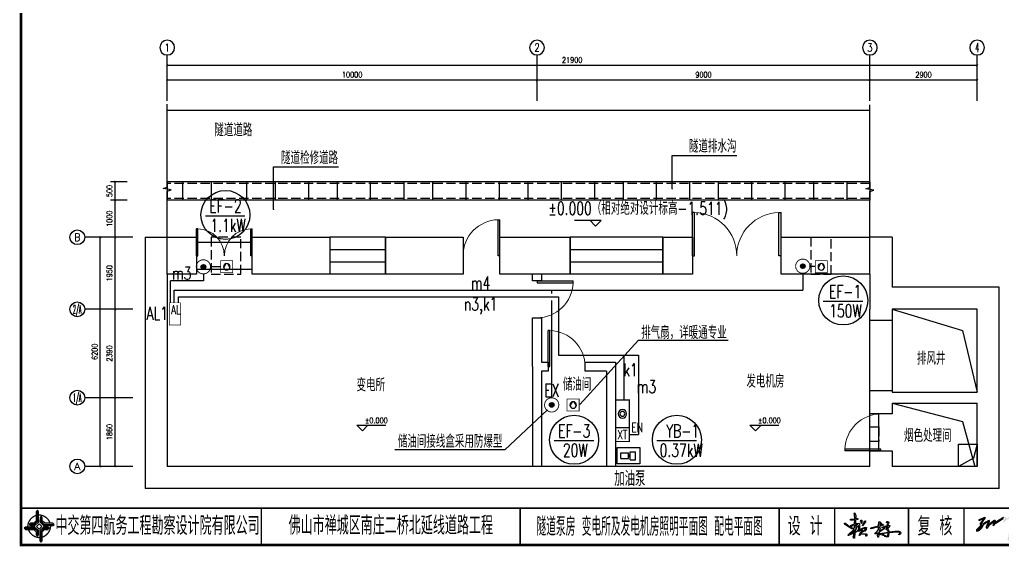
# Model space of a CAD drawing. Header units: millimetres. Extents: x 210068 to 672068, y -299976 to -107099.
# Drawn here: x 423033 to 449605, y -263527 to -249278 of the extents above; entities that cross this region are included whole.
import ezdxf
from ezdxf.enums import TextEntityAlignment as Align

# ---------------------------------------------------------------- set-up
doc = ezdxf.new("R2010")
doc.units = ezdxf.units.MM
doc.header["$LTSCALE"] = 1000
doc.header["$MEASUREMENT"] = 0
doc.linetypes.add('DASH', pattern=[0.35, 0.25, -0.1])
for name, color, linetype in [('1', 1, 'Continuous'), ('AXIS', 6, 'Continuous'), ('AXIS_TEXT', 7, 'Continuous'), ('DIM_ELEV', 3, 'Continuous'), ('DIM_LEAD', 3, 'Continuous'), ('E-BUSB', 150, 'Continuous'), ('E-CAPL-1', 7, 'Continuous'), ('E-SYST-DIM', 3, 'Continuous'), ('E-TEXT-PLAN', 7, 'Continuous'), ('E-TEXT-PLAN-DER', 7, 'Continuous'), ('electrical text', 3, 'Continuous'), ('PUB_TEXT', 7, 'Continuous'), ('QQ', 8, 'Continuous'), ('Table', 7, 'Continuous'), ('WALL', 9, 'Continuous'), ('图框', 7, 'Continuous')]:
    doc.layers.add(name, color=color, linetype=linetype)
doc.styles.add('_TCH_AXIS', font='COMPLEX', dxfattribs={"bigfont": 'GBCBIG'})
doc.styles.add('_TCH_DIM', font='SIMPLEX', dxfattribs={"width": 0.8, "height": 3.5, "bigfont": 'HZTXT'})
doc.styles.add('COMPLEX', font='COMPLEX')
doc.styles.add('DIM_FONT', font='SIMPLEX', dxfattribs={"width": 0.7, "bigfont": 'GBCBIG'})
doc.styles.add('IDQSTYLE', font='simplex1.shx', dxfattribs={"width": 0.7, "bigfont": 'hztxt.shx'})
doc.styles.get("Standard").update_dxf_attribs({"font": 'simplex1.shx', "width": 0.7, "bigfont": 'HZTXT.shx'})
doc.dimstyles.new('DIMN50', dxfattribs={"dimscale": 0.5, "dimtxt": 300, "dimasz": 100, "dimexe": 250, "dimexo": 300, "dimgap": 150, "dimtad": 1, "dimdec": 0, "dimzin": 0, "dimdsep": 46, "dimtxsty": 'DIM_FONT', "dimblk": 'ARCHTICK', "dimcen": 0.09, "dimclrt": 7, "dimazin": 2, "dimtfac": 1, "dimtdec": 0, "dimtix": 1, "dimtmove": 2, "dimatfit": 3, "dimldrblk": 'ARCHTICK', "dimfxl": 0, "dimtolj": 1, "dimtzin": 0, "dimarcsym": 0})

# ---------------------------------------------------------------- blocks, each defined once
blk = doc.blocks.new('tb')
at = {"lineweight": -3}
h = blk.add_hatch(color=256, dxfattribs=at)
h.paths.add_polyline_path([(-1.23, -0.13), (-3.78, -0.14), (-4.14, -0.41), (-1.4, -0.44), (-0.56, -1.24), (-0.54, -2.62), (-0.27, -2.2), (-0.26, -1.06)])
h.paths.add_polyline_path([(0.13, -1.08), (0.14, -3.86), (0.41, -4.26), (0.44, -1.24), (1.25, -0.43), (2.66, -0.43), (2.26, -0.16), (1.07, -0.15)])
h.paths.add_polyline_path([(1.08, 0.3), (3.62, 0.3), (4.02, 0.56), (1.25, 0.57), (0.43, 1.39), (0.43, 2.8), (0.16, 2.41), (0.15, 1.24)])
h.paths.add_polyline_path([(-0.28, 1.21), (-0.28, 3.99), (-0.56, 4.39), (-0.57, 1.41), (-1.38, 0.6), (-2.74, 0.56), (-2.33, 0.3), (-1.2, 0.29)])
for p, q in [((-0.56, 4.39), (-0.57, 1.41)), ((0.43, 2.8), (0.43, 1.39)), ((-1.38, 0.6), (-2.74, 0.56)), ((-0.57, 1.41), (-1.38, 0.6)), ((0.43, 1.39), (1.25, 0.57)), ((1.25, 0.57), (4.02, 0.56)), ((-4.14, -0.41), (-1.4, -0.44)), ((-1.4, -0.44), (-0.56, -1.24)), ((-0.56, -1.24), (-0.54, -2.62)), ((0.41, -4.26), (0.44, -1.24)), ((0.44, -1.24), (1.25, -0.43)), ((1.25, -0.43), (2.66, -0.43))]:
    blk.add_line(p, q, dxfattribs=at)
at = {"lineweight": -3, "const_width": 0.35, "flags": 128}
for points in [[(-0.9, 3.02, 0.324167), (-3.16, -0.14)], [(2.88, 0.92, 0.324403), (-0.24, 3.15)], [(0.75, -2.86, 0.325418), (3.02, 0.26)], [(-2.98, -0.76, 0.322976), (0.14, -2.98)]]:
    blk.add_lwpolyline(points, format="xyb", dxfattribs=at)
at = {"lineweight": -3, "flags": 128}
for points in [[(-0.9, 3.99), (-0.9, 1.58), (-1.53, 0.91), (-2.34, 0.91), (-2.74, 0.56), (-2.33, 0.3), (-1.2, 0.29), (-0.28, 1.21), (-0.28, 3.99), (-0.56, 4.39)], [(3.62, 0.92), (1.43, 0.92), (0.77, 1.54), (0.77, 2.38), (0.43, 2.8), (0.16, 2.41), (0.15, 1.24), (1.08, 0.3), (3.62, 0.3), (4.02, 0.56)], [(-0.04, 0.77), (0.68, 0.04), (-0.04, -0.69), (-0.77, 0.05)], [(-3.73, -0.76), (-1.54, -0.76), (-0.89, -1.39), (-0.89, -2.21), (-0.54, -2.62), (-0.27, -2.2), (-0.26, -1.06), (-1.23, -0.13), (-3.78, -0.14), (-4.14, -0.41)], [(0.75, -3.85), (0.75, -1.43), (1.4, -0.78), (2.26, -0.78), (2.66, -0.43), (2.26, -0.16), (1.07, -0.15), (0.13, -1.08), (0.14, -3.86), (0.41, -4.26)]]:
    blk.add_lwpolyline(points, close=True, dxfattribs=at)
blk = doc.blocks.new('series')
at = {"width": 0.75}
for tag, height, p in [('页码', 4, (-35, -19)), ('图名', 5, (-220, -282)), ('图号', 5, (-20, -282))]:
    blk.add_attdef(tag, text='', height=height, dxfattribs=at).set_placement(p, align=Align.MIDDLE_CENTER)
blk = doc.blocks.new('HC001529')
at = {"color": 0, "linetype": 'Continuous', "const_width": 0.3}
blk.add_lwpolyline([(5, 2.5), (-5, 2.5), (-5, -2.5), (5, -2.5)], close=True, dxfattribs=at)
at = {"color": 0, "style": 'IDQSTYLE', "width": 0.7}
blk.add_attdef('AL', (-1.46, -1.25), '', height=2.5, dxfattribs=at)
at = {"layer": 'E-TEXT-PLAN-DER', "color": 0, "style": 'IDQSTYLE', "width": 0.7}
blk.add_attdef('PSFHATT', (7, -2.5), '', height=2.5, dxfattribs=at)
blk = doc.blocks.new('N001')
at = {"layer": 'E-TEXT-PLAN', "color": 4}
for p, q in [((-0.29, 1.22), (-1.2, -0.36)), ((0.29, 1.22), (1.2, -0.36))]:
    blk.add_line(p, q, dxfattribs=at)
at = {"layer": 'E-TEXT-PLAN', "color": 4, "const_width": 0.3}
blk.add_lwpolyline([(-2.34, 2.34), (2.34, 2.34), (2.34, -2.34), (-2.34, -2.34)], close=True, dxfattribs=at)
at = {"layer": 'E-TEXT-PLAN', "color": 4}
blk.add_circle((0, 0), 1.26, dxfattribs=at)
blk = doc.blocks.new('*X47')
at = {"color": 0, "linetype": 'Continuous'}
for p, q in [((345.94, 231.39), (346.86, 232.3)), ((346, 231.87), (346.37, 232.24)), ((346.07, 231.09), (347.15, 232.18)), ((346.28, 230.88), (347.36, 231.96)), ((346.59, 230.77), (347.48, 231.65)), ((347.14, 230.89), (347.35, 231.11))]:
    blk.add_line(p, q, dxfattribs=at)
blk = doc.blocks.new('_ArchTick')
at = {"color": 0, "linetype": 'ByBlock', "const_width": 0.4}
blk.add_lwpolyline([(-0.5, -0.5), (0.5, 0.5)], dxfattribs=at)
blk = doc.blocks.new('*D79')
at = {"layer": 'AXIS', "color": 0, "lineweight": -2}
for p, q in [((425943, -259505), (425487, -259505)), ((425612, -261365), (425612, -259505)), ((425943, -261365), (425487, -261365))]:
    blk.add_line(p, q, dxfattribs=at)
at = {"layer": 'Defpoints', "color": 0}
for p in [(425612, -259505), (426093, -259505), (426093, -261365)]:
    blk.add_point(p, dxfattribs=at)
at = {"layer": 'AXIS', "color": 0, "lineweight": -2, "xscale": 50, "yscale": 50, "zscale": 50}
for p, rotation in [((425612, -259505), 90), ((425612, -261365), 270)]:
    blk.add_blockref('_ArchTick', p, dxfattribs=dict(at, rotation=rotation))
at = {"layer": 'AXIS', "color": 7, "insert": (425462, -260435), "char_height": 150, "attachment_point": 5, "rotation": 90, "style": 'DIM_FONT'}
blk.add_mtext('\\A1;1860', dxfattribs=at)
blk = doc.blocks.new('*D80')
at = {"layer": 'AXIS', "color": 0, "lineweight": -2}
for p, q in [((425943, -257115), (425487, -257115)), ((425612, -259505), (425612, -257115)), ((425943, -259505), (425487, -259505))]:
    blk.add_line(p, q, dxfattribs=at)
at = {"layer": 'Defpoints', "color": 0}
for p in [(425612, -257115), (426093, -257115), (426093, -259505)]:
    blk.add_point(p, dxfattribs=at)
at = {"layer": 'AXIS', "color": 0, "lineweight": -2, "xscale": 50, "yscale": 50, "zscale": 50}
for p, rotation in [((425612, -257115), 90), ((425612, -259505), 270)]:
    blk.add_blockref('_ArchTick', p, dxfattribs=dict(at, rotation=rotation))
at = {"layer": 'AXIS', "color": 7, "insert": (425462, -258310), "char_height": 150, "attachment_point": 5, "rotation": 90, "style": 'DIM_FONT'}
blk.add_mtext('\\A1;2390', dxfattribs=at)
blk = doc.blocks.new('*D81')
at = {"layer": 'AXIS', "color": 0, "lineweight": -2}
for p, q in [((425943, -255165), (425487, -255165)), ((425612, -257115), (425612, -255165)), ((425943, -257115), (425487, -257115))]:
    blk.add_line(p, q, dxfattribs=at)
at = {"layer": 'Defpoints', "color": 0}
for p in [(425612, -255165), (426093, -255165), (426093, -257115)]:
    blk.add_point(p, dxfattribs=at)
at = {"layer": 'AXIS', "color": 0, "lineweight": -2, "xscale": 50, "yscale": 50, "zscale": 50}
for p, rotation in [((425612, -255165), 90), ((425612, -257115), 270)]:
    blk.add_blockref('_ArchTick', p, dxfattribs=dict(at, rotation=rotation))
at = {"layer": 'AXIS', "color": 7, "insert": (425462, -256140), "char_height": 150, "attachment_point": 5, "rotation": 90, "style": 'DIM_FONT'}
blk.add_mtext('\\A1;1950', dxfattribs=at)
blk = doc.blocks.new('*D82')
at = {"layer": 'AXIS', "color": 0, "lineweight": -2}
for p, q in [((425943, -254165), (425487, -254165)), ((425612, -255165), (425612, -254165)), ((425943, -255165), (425487, -255165))]:
    blk.add_line(p, q, dxfattribs=at)
at = {"layer": 'Defpoints', "color": 0}
for p in [(425612, -254165), (426093, -254165), (426093, -255165)]:
    blk.add_point(p, dxfattribs=at)
at = {"layer": 'AXIS', "color": 0, "lineweight": -2, "xscale": 50, "yscale": 50, "zscale": 50}
for p, rotation in [((425612, -254165), 90), ((425612, -255165), 270)]:
    blk.add_blockref('_ArchTick', p, dxfattribs=dict(at, rotation=rotation))
at = {"layer": 'AXIS', "color": 7, "insert": (425462, -254665), "char_height": 150, "attachment_point": 5, "rotation": 90, "style": 'DIM_FONT'}
blk.add_mtext('\\A1;1000', dxfattribs=at)
blk = doc.blocks.new('*D83')
at = {"layer": 'AXIS', "color": 0, "lineweight": -2}
for p, q in [((425943, -253665), (425487, -253665)), ((425612, -254165), (425612, -253665)), ((425943, -254165), (425487, -254165))]:
    blk.add_line(p, q, dxfattribs=at)
at = {"layer": 'Defpoints', "color": 0}
for p in [(425612, -253665), (426093, -253665), (426093, -254165)]:
    blk.add_point(p, dxfattribs=at)
at = {"layer": 'AXIS', "color": 0, "lineweight": -2, "xscale": 50, "yscale": 50, "zscale": 50}
for p, rotation in [((425612, -253665), 90), ((425612, -254165), 270)]:
    blk.add_blockref('_ArchTick', p, dxfattribs=dict(at, rotation=rotation))
at = {"layer": 'AXIS', "color": 7, "insert": (425462, -253915), "char_height": 150, "attachment_point": 5, "rotation": 90, "style": 'DIM_FONT'}
blk.add_mtext('\\A1;500', dxfattribs=at)
blk = doc.blocks.new('*D84')
at = {"layer": 'AXIS', "color": 0, "lineweight": -2}
for p, q in [((425943, -255165), (425087, -255165)), ((425212, -261365), (425212, -255165)), ((425943, -261365), (425087, -261365))]:
    blk.add_line(p, q, dxfattribs=at)
at = {"layer": 'Defpoints', "color": 0}
for p in [(425212, -255165), (426093, -255165), (426093, -261365)]:
    blk.add_point(p, dxfattribs=at)
at = {"layer": 'AXIS', "color": 0, "lineweight": -2, "xscale": 50, "yscale": 50, "zscale": 50}
for p, rotation in [((425212, -255165), 90), ((425212, -261365), 270)]:
    blk.add_blockref('_ArchTick', p, dxfattribs=dict(at, rotation=rotation))
at = {"layer": 'AXIS', "color": 7, "insert": (425062, -258265), "char_height": 150, "attachment_point": 5, "rotation": 90, "style": 'DIM_FONT'}
blk.add_mtext('\\A1;6200', dxfattribs=at)
blk = doc.blocks.new('_AXISO')
blk.add_circle((0, 0), 0.5)
at = {"layer": 'AXIS_TEXT', "style": 'COMPLEX', "width": 1.041667}
blk.add_attdef('A', text='', height=0.56, dxfattribs=at).set_placement((-0.25, -0.28), (0.25, -0.28), align=Align.FIT)
blk = doc.blocks.new('P021')
at = {"layer": 'E-TEXT-PLAN', "color": 4, "const_width": 0.3}
blk.add_lwpolyline([(3.75, 1.875), (-3.75, 1.875), (-3.75, -1.875), (3.75, -1.875)], close=True, dxfattribs=at)
at = {"layer": 'E-TEXT-PLAN', "color": 4}
for radius in [1.148, 0.648]:
    blk.add_circle((0, 0), radius, dxfattribs=at)
blk = doc.blocks.new('P030')
at = {"layer": 'E-TEXT-PLAN', "color": 4, "const_width": 0.3}
blk.add_lwpolyline([(-1.87, 1.87), (1.87, 1.87), (1.87, -1.87), (-1.87, -1.87)], close=True, dxfattribs=at)
at = {"layer": 'E-TEXT-PLAN', "color": 4, "style": 'IDQSTYLE', "width": 0.7}
blk.add_text('EN', height=2.5, dxfattribs=at).set_placement((4.01, 1.92), align=Align.MIDDLE)
blk.add_attdef('XT', text='', height=2.5, dxfattribs=at).set_placement((0, 0), align=Align.MIDDLE)
blk = doc.blocks.new('*D279')
at = {"layer": 'AXIS', "color": 0, "lineweight": -2}
for p, q in [((427023, -251324), (427023, -250793)), ((437023, -251324), (437023, -250793)), ((437023, -250918), (427023, -250918))]:
    blk.add_line(p, q, dxfattribs=at)
at = {"layer": 'Defpoints', "color": 0}
for p in [(427023, -250918), (427023, -251474), (437023, -251474)]:
    blk.add_point(p, dxfattribs=at)
at = {"layer": 'AXIS', "color": 0, "lineweight": -2, "xscale": 50, "yscale": 50, "zscale": 50, "rotation": 180}
blk.add_blockref('_ArchTick', (427023, -250918), dxfattribs=at)
at = {"layer": 'AXIS', "color": 0, "lineweight": -2, "xscale": 50, "yscale": 50, "zscale": 50}
blk.add_blockref('_ArchTick', (437023, -250918), dxfattribs=at)
at = {"layer": 'AXIS', "color": 7, "insert": (432023, -250768), "char_height": 150, "attachment_point": 5, "style": 'DIM_FONT'}
blk.add_mtext('\\A1;10000', dxfattribs=at)
blk = doc.blocks.new('*D280')
at = {"layer": 'AXIS', "color": 0, "lineweight": -2}
for p, q in [((437023, -251324), (437023, -250793)), ((446023, -251324), (446023, -250793)), ((446023, -250918), (437023, -250918))]:
    blk.add_line(p, q, dxfattribs=at)
at = {"layer": 'Defpoints', "color": 0}
for p in [(437023, -250918), (437023, -251474), (446023, -251474)]:
    blk.add_point(p, dxfattribs=at)
at = {"layer": 'AXIS', "color": 0, "lineweight": -2, "xscale": 50, "yscale": 50, "zscale": 50, "rotation": 180}
blk.add_blockref('_ArchTick', (437023, -250918), dxfattribs=at)
at = {"layer": 'AXIS', "color": 0, "lineweight": -2, "xscale": 50, "yscale": 50, "zscale": 50}
blk.add_blockref('_ArchTick', (446023, -250918), dxfattribs=at)
at = {"layer": 'AXIS', "color": 7, "insert": (441523, -250768), "char_height": 150, "attachment_point": 5, "style": 'DIM_FONT'}
blk.add_mtext('\\A1;9000', dxfattribs=at)
blk = doc.blocks.new('*D281')
at = {"layer": 'AXIS', "color": 0, "lineweight": -2}
for p, q in [((446023, -251324), (446023, -250793)), ((448923, -251324), (448923, -250793)), ((448923, -250918), (446023, -250918))]:
    blk.add_line(p, q, dxfattribs=at)
at = {"layer": 'Defpoints', "color": 0}
for p in [(446023, -250918), (446023, -251474), (448923, -251474)]:
    blk.add_point(p, dxfattribs=at)
at = {"layer": 'AXIS', "color": 0, "lineweight": -2, "xscale": 50, "yscale": 50, "zscale": 50, "rotation": 180}
blk.add_blockref('_ArchTick', (446023, -250918), dxfattribs=at)
at = {"layer": 'AXIS', "color": 0, "lineweight": -2, "xscale": 50, "yscale": 50, "zscale": 50}
blk.add_blockref('_ArchTick', (448923, -250918), dxfattribs=at)
at = {"layer": 'AXIS', "color": 7, "insert": (447473, -250768), "char_height": 150, "attachment_point": 5, "style": 'DIM_FONT'}
blk.add_mtext('\\A1;2900', dxfattribs=at)
blk = doc.blocks.new('*D282')
at = {"layer": 'AXIS', "color": 0, "lineweight": -2}
for p, q in [((427023, -251174), (427023, -250393)), ((448923, -250518), (427023, -250518)), ((448923, -251174), (448923, -250393))]:
    blk.add_line(p, q, dxfattribs=at)
at = {"layer": 'Defpoints', "color": 0}
for p in [(427023, -250518), (427023, -251324), (448923, -251324)]:
    blk.add_point(p, dxfattribs=at)
at = {"layer": 'AXIS', "color": 0, "lineweight": -2, "xscale": 50, "yscale": 50, "zscale": 50, "rotation": 180}
blk.add_blockref('_ArchTick', (427023, -250518), dxfattribs=at)
at = {"layer": 'AXIS', "color": 0, "lineweight": -2, "xscale": 50, "yscale": 50, "zscale": 50}
blk.add_blockref('_ArchTick', (448923, -250518), dxfattribs=at)
at = {"layer": 'AXIS', "color": 7, "insert": (437973, -250368), "char_height": 150, "attachment_point": 5, "style": 'DIM_FONT'}
blk.add_mtext('\\A1;21900', dxfattribs=at)

msp = doc.modelspace()

# ---------------------------------------------------------------- hatches: boundary and pattern name
at = {"linetype": 'Continuous'}
h = msp.add_hatch(color=256, dxfattribs=at)
h.paths.add_polyline_path([(445605.3, -263016.1), (445584.3, -263040.1), (445584.3, -263052.1), (445599.3, -263058.1), (445437.3, -263211.1), (445434.3, -263229.1), (445443.3, -263235.1), (445593.3, -263169.1), (445593.3, -263226.1), (445575.3, -263265.1), (445584.3, -263274.1), (445584.3, -263304.1), (445608.3, -263307.1), (445617.3, -263160.1), (445713.3, -263097.1), (445713.3, -263118.1), (445728.3, -263124.1, -0.219057), (445908.3, -263037.1), (445878.3, -263091.1), (445827.3, -263133.1), (445884.3, -263112.1), (445920.3, -263070.1), (445929.3, -263019.1, 0.293496), (445734.3, -263100.1), (445740.3, -263001.1), (445749.3, -262986.1), (445746.3, -262968.1), (445722.3, -262989.1, -0.49928), (445620.3, -263127.1), (445632.3, -263073.1), (445653.3, -263064.1), (445650.3, -263031.1), (445638.3, -263034.1), (445707.3, -262986.1), (445740.3, -262944.1), (445743.3, -262917.1), (445722.3, -262902.1), (445638.3, -262908.1), (445638.3, -262833.1), (445647.3, -262797.1), (445686.3, -262788.1), (445686.3, -262800.1), (445701.3, -262797.1), (445701.3, -262773.1), (445647.3, -262776.1), (445641.3, -262689.1), (445620.3, -262620.1), (445605.3, -262620.1), (445602.3, -262650.1), (445611.3, -262662.1), (445617.3, -262782.1), (445584.3, -262794.1), (445500.3, -262794.1), (445500.3, -262818.1), (445575.3, -262815.1), (445617.3, -262803.1), (445611.3, -262920.1), (445500.3, -262965.1), (445509.3, -262998.1), (445524.3, -262998.1), (445524.3, -262980.1), (445545.3, -262980.1), (445557.3, -262962.1), (445611.3, -262944.1)])
h.paths.add_polyline_path([(445632.3, -262977.1), (445638.3, -262935.1), (445692.3, -262926.1), (445692.3, -262938.1), (445641.3, -262983.1)], flags=16)
h.paths.add_polyline_path([(445596.3, -263088.1), (445596.3, -263142.1), (445500.3, -263190.1)], flags=16)
h = msp.add_hatch(color=256, dxfattribs=at)
h.paths.add_polyline_path([(449055, -262958.5), (449062.2, -262954.9), (449055, -262976.5), (449015.4, -263026.9), (448972.2, -263066.5), (448936.2, -263088.1), (448957.8, -263048.5)], flags=17)
h.paths.add_polyline_path([(450145.8, -262580.5), (450142.2, -262576.9), (450131.4, -262576.9), (450091.8, -262598.5), (450005.4, -262630.9), (449832.6, -262717.3), (449796.6, -262724.5), (449785.8, -262735.3), (449785.8, -262742.5), (449706.6, -262792.9), (449713.8, -262753.3), (449699.4, -262738.9), (449685, -262735.3), (449638.2, -262749.7), (449515.8, -262814.5), (449418.6, -262879.3), (449411.4, -262879.3), (449422.2, -262850.5), (449418.6, -262832.5), (449411.4, -262825.3), (449389.8, -262825.3), (449289, -262893.7), (449213.4, -262969.3), (449256.6, -262850.5), (449256.6, -262839.7), (449245.8, -262828.9), (449217, -262836.1), (449155.8, -262868.5), (449073, -262922.5), (449033.4, -262915.3), (449141.4, -262767.7), (449145, -262753.3), (449127, -262742.5), (448965, -262810.9), (448965, -262821.7), (448975.8, -262828.9), (449112.6, -262771.3), (449008.2, -262911.7), (449008.2, -262926.1), (449015.4, -262933.3), (449047.8, -262940.5), (449001, -262976.5), (448911, -263066.5), (448903.8, -263080.9), (448903.8, -263109.7), (448914.6, -263120.5), (448947, -263109.7), (448983, -263084.5), (449037, -263034.1), (449065.8, -262998.1), (449101.8, -262926.1), (449188.2, -262872.1), (449231.4, -262854.1), (449170.2, -263008.9), (449170.2, -263023.3), (449184.6, -263034.1), (449209.8, -263012.5), (449245.8, -262962.1), (449289, -262918.9), (449350.2, -262872.1), (449397, -262846.9), (449386.2, -262882.9), (449350.2, -262944.1), (449357.4, -262958.5), (449379, -262947.7), (449411.4, -262908.1), (449555.4, -262814.5), (449634.6, -262774.9), (449670.6, -262760.5), (449688.6, -262760.5), (449688.6, -262774.9), (449620.2, -262864.9), (449623.8, -262875.7), (449638.2, -262875.7), (449713.8, -262810.9), (449789.4, -262767.7), (449793, -262875.7), (449785.8, -262929.7), (449789.4, -262972.9), (449782.2, -263034.1), (449782.2, -263156.5), (449771.4, -263260.9), (449746.2, -263332.9), (449749.8, -263358.1), (449764.2, -263376.1), (449771.4, -263376.1), (449778.6, -263365.3), (449771.4, -263336.5), (449796.6, -263271.7), (449803.8, -263224.9), (449818.2, -262836.1), (449814.6, -262753.3), (449893.8, -262706.5), (450113.4, -262612.9), (450153, -262587.7)])
for points in [[(445533.3, -263052.1), (445566.3, -263055.1), (445569.3, -263040.1), (445554.3, -263022.1), (445545.3, -263031.1), (445491.3, -263004.1), (445359.3, -262902.1), (445338.3, -262902.1, 0.426792), (445380.3, -262950.1), (445389.3, -262965.1)], [(445785.3, -262875.1), (445785.3, -262851.1), (445773.3, -262854.1), (445779.3, -262815.1), (445803.3, -262815.1), (445809.3, -262905.1), (445800.3, -262905.1)], [(445827.3, -262971.1), (445821.3, -262965.1), (445881.3, -262863.1), (445851.3, -262869.1), (445893.3, -262833.1), (445908.3, -262836.1), (445908.3, -262863.1)], [(446487.3, -262941.1), (446496.3, -262950.1), (446526.3, -262911.1, 0.66475), (446478.3, -262851.1), (446472.3, -262893.1), (446490.3, -262878.1, -0.537712)]]:
    msp.add_hatch(color=256, dxfattribs=at).paths.add_polyline_path(points)
h = msp.add_hatch(color=256, dxfattribs=at)
h.paths.add_polyline_path([(446163.3, -263172.1), (446160.3, -263187.1), (446187.3, -263187.1), (446244.3, -263163.1), (446232.3, -263217.1), (446235.3, -263277.1), (446253.3, -263277.1), (446277.3, -263142.1), (446349.3, -263100.1), (446409.3, -263049.1), (446406.3, -263031.1), (446388.3, -263049.1), (446283.3, -263103.1), (446298.3, -263025.1), (446283.3, -263025.1), (446292.3, -262983.1), (446391.3, -262956.1), (446391.3, -262941.1), (446325.3, -262905.1), (446289.3, -262863.1), (446265.3, -262863.1), (446259.3, -262968.1), (446076.3, -263016.1), (446070.3, -263025.1), (446046.3, -263028.1), (446040.3, -263046.1), (446052.3, -263055.1), (446259.3, -262995.1), (446256.3, -263067.1), (446229.3, -263109.1)])
h.paths.add_polyline_path([(446292.3, -262959.1), (446292.3, -262905.1), (446349.3, -262944.1)], flags=16)
h = msp.add_hatch(color=256, dxfattribs=at)
h.paths.add_polyline_path([(446511.3, -262995.1), (446460.3, -263049.1), (446460.3, -263067.1), (446517.3, -263109.1), (446514.3, -263139.1), (446295.3, -263178.1), (446292.3, -263193.1), (446301.3, -263205.1), (446421.3, -263244.1), (446430.3, -263256.1), (446487.3, -263274.1), (446511.3, -263268.1), (446526.3, -263244.1), (446538.3, -263163.1), (446757.3, -263139.1), (446829.3, -263151.1), (446829.3, -263178.1), (446808.3, -263196.1), (446805.3, -263214.1, 1.055254), (446808.3, -263118.1), (446697.3, -263115.1), (446541.3, -263136.1), (446520.3, -263073.1), (446487.3, -263058.1), (446565.3, -262974.1), (446568.3, -262959.1), (446487.3, -262965.1), (446352.3, -263010.1), (446352.3, -263028.1), (446373.3, -263034.1), (446451.3, -263004.1)])
h.paths.add_polyline_path([(446517.3, -263163.1), (446505.3, -263232.1), (446490.3, -263247.1), (446451.3, -263238.1), (446355.3, -263190.1)], flags=16)
h = msp.add_hatch(color=256, dxfattribs=at)
edge = h.paths.add_edge_path()
edge.add_line((445926.3, -263253.1), (445917.3, -263253.1))
edge.add_line((445917.3, -263253.1), (445917.3, -263211.1))
edge.add_line((445917.3, -263211.1), (445908.3, -263199.1))
edge.add_line((445908.3, -263199.1), (445767.3, -263199.1))
edge.add_line((445767.3, -263199.1), (445746.3, -263235.1))
edge.add_line((445746.3, -263235.1), (445737.3, -263232.1))
edge.add_line((445737.3, -263232.1), (445770.3, -263148.1))
edge.add_line((445770.3, -263148.1), (445779.3, -263148.1))
edge.add_line((445779.3, -263148.1), (445806.3, -263082.1))
edge.add_line((445806.3, -263082.1), (445821.3, -263082.1))
edge.add_line((445821.3, -263082.1), (445821.3, -263115.1))
edge.add_line((445821.3, -263115.1), (445782.3, -263181.1))
edge.add_line((445782.3, -263181.1), (445926.3, -263184.1))
edge.add_arc((445899.3, -263218.6), 43.8, -51.9818, 51.9818, ccw=False)

# ---------------------------------------------------------------- linework, layer by layer
at = {"color": 8, "extrusion": (0, 0, -1)}
for p, q in [((441222.7, -255664.9), (441222.7, -254494.9)), ((441282.7, -254494.9), (441222.7, -254494.9)), ((441282.7, -255664.9), (441282.7, -254494.9)), ((443562.7, -255664.9), (443562.7, -254494.9)), ((443562.7, -254494.9), (443622.7, -254494.9)), ((443622.7, -255664.9), (443622.7, -254494.9)), ((435971.6, -254689.9), (436021.6, -254689.9)), ((435971.6, -255664.9), (435971.6, -254689.9)), ((436021.6, -255664.9), (436021.6, -254689.9)), ((427817.8, -255664.9), (427817.8, -254933.6)), ((427855.3, -254933.6), (427817.8, -254933.6)), ((427855.3, -255664.9), (427855.3, -254933.6)), ((429280.3, -255664.9), (429280.3, -254933.6)), ((429280.3, -254933.6), (429317.8, -254933.6)), ((429317.8, -255664.9), (429317.8, -254933.6)), ((427817.8, -255664.9), (427855.3, -255664.9)), ((429317.8, -255664.9), (429280.3, -255664.9)), ((436021.6, -255664.9), (435971.6, -255664.9)), ((441222.7, -255664.9), (441282.7, -255664.9)), ((443622.7, -255664.9), (443562.7, -255664.9)), ((437022.8, -256345.1), (437022.8, -256395.1)), ((437022.8, -256345.1), (437997.8, -256345.1)), ((437022.8, -256395.1), (437997.8, -256395.1)), ((437997.8, -256395.1), (437997.8, -256345.1)), ((437372.8, -257689.9), (437322.8, -257689.9)), ((437322.8, -258664.9), (437322.8, -257689.9)), ((437372.8, -258664.9), (437372.8, -257689.9)), ((437322.8, -258664.9), (437372.8, -258664.9))]:
    msp.add_line(p, q, dxfattribs=at)
for p, q in [((429322.8, -255310), (427822.8, -255310)), ((432923.2, -255164.9), (431423.2, -255164.9)), ((431423.2, -255164.9), (431423.2, -256164.9)), ((432923.2, -255164.9), (432923.2, -256164.9)), ((437922.6, -256165.2), (437922.7, -255165.2)), ((440422.7, -255164.9), (437922.7, -255164.9)), ((437922.7, -255164.9), (437922.7, -256164.9)), ((440422.7, -255164.9), (440422.7, -256164.9)), ((431423.2, -255498.2), (432923.2, -255498.2)), ((437922.7, -255498.2), (440422.7, -255498.2)), ((431423.2, -255831.5), (432923.2, -255831.5)), ((437922.7, -255831.5), (440422.7, -255831.5)), ((429322.8, -256040), (427822.8, -256040)), ((432923.2, -256164.9), (431423.2, -256164.9)), ((440422.7, -256164.9), (437922.7, -256164.9)), ((446022.8, -259314.9), (446022.8, -257414.9)), ((446622.8, -257414.9), (446622.8, -259314.9)), ((446022.8, -260928.5), (446022.8, -259928.5)), ((446262.8, -260945.3), (446262.8, -259945.3))]:
    msp.add_line(p, q)
at = {"color": 8}
for p, q in [((445347.8, -260895.3), (445347.8, -260945.3)), ((446322.8, -260895.3), (445347.8, -260895.3)), ((446322.8, -260945.3), (446322.8, -260895.3)), ((446322.8, -260945.3), (445347.8, -260945.3))]:
    msp.add_line(p, q, dxfattribs=at)
for points, const_width in [([(461068.5, -235791.9), (423068.5, -235791.9), (423068.5, -263491.9), (461068.5, -263491.9), (461068.5, -235791.9)], 70), ([(423068.5, -262491.9), (461068.5, -262491.9)], 40)]:
    msp.add_lwpolyline(points, dxfattribs=dict(const_width=const_width))
at = {"color": 8, "linetype": 'DASH'}
for points in [[(429012.6, -255164.9), (428212.6, -255164.9), (428212.6, -256163.2), (429012.6, -256163.2)], [(444972.8, -255168), (444422.8, -255168), (444422.8, -256166.3), (444972.8, -256166.3)]]:
    msp.add_lwpolyline(points, close=True, dxfattribs=at)
for points in [[(446622.8, -257114.9), (448523.2, -257689.1), (448922.8, -259354.9)], [(446622.8, -259654.9), (448526.8, -260148.2), (448862.8, -261364.9)], [(448922.7, -260764.9), (448922.8, -261364.9), (448422.8, -261365), (448422.7, -260765), (448922.7, -260764.9)], [(448922.7, -260764.9), (448824.1, -261137.3), (448422.8, -261365)]]:
    msp.add_lwpolyline(points)
at = {"linetype": 'DASH'}
msp.add_lwpolyline([(446022.8, -260294.4), (446262.8, -260294.4), (446262.8, -260694.4), (446022.8, -260694.4)], close=True, dxfattribs=at)
at = {"linetype": 'Continuous'}
for points in [[(445608.3, -263307.1), (445584.3, -263304.1), (445584.3, -263274.1), (445575.3, -263265.1), (445593.3, -263226.1), (445593.3, -263169.1), (445443.3, -263235.1), (445434.3, -263229.1), (445437.3, -263211.1), (445599.3, -263058.1), (445584.3, -263052.1), (445584.3, -263040.1), (445605.3, -263016.1), (445611.3, -262944.1), (445557.3, -262962.1), (445545.3, -262980.1), (445524.3, -262980.1), (445524.3, -262998.1), (445509.3, -262998.1), (445500.3, -262965.1), (445611.3, -262920.1), (445617.3, -262803.1), (445575.3, -262815.1), (445500.3, -262818.1), (445500.3, -262794.1), (445584.3, -262794.1), (445617.3, -262782.1), (445611.3, -262662.1), (445602.3, -262650.1), (445605.3, -262620.1), (445620.3, -262620.1), (445641.3, -262689.1), (445647.3, -262776.1), (445701.3, -262773.1), (445701.3, -262797.1), (445686.3, -262800.1), (445686.3, -262788.1), (445647.3, -262797.1), (445638.3, -262833.1), (445638.3, -262908.1), (445722.3, -262902.1), (445743.3, -262917.1), (445740.3, -262944.1), (445707.3, -262986.1), (445638.3, -263034.1), (445650.3, -263031.1), (445653.3, -263064.1), (445632.3, -263073.1), (445620.3, -263127.1, 0.49928), (445722.3, -262989.1), (445746.3, -262968.1), (445749.3, -262986.1), (445740.3, -263001.1), (445734.3, -263100.1, -0.293496), (445929.3, -263019.1), (445920.3, -263070.1), (445884.3, -263112.1), (445827.3, -263133.1), (445878.3, -263091.1), (445908.3, -263037.1, 0.219057), (445728.3, -263124.1), (445713.3, -263118.1), (445713.3, -263097.1), (445617.3, -263160.1)], [(445566.3, -263055.1), (445533.3, -263052.1), (445389.3, -262965.1), (445380.3, -262950.1, -0.426792), (445338.3, -262902.1), (445359.3, -262902.1), (445491.3, -263004.1), (445545.3, -263031.1), (445554.3, -263022.1), (445569.3, -263040.1)], [(446487.3, -263274.1), (446430.3, -263256.1), (446421.3, -263244.1), (446301.3, -263205.1), (446292.3, -263193.1), (446295.3, -263178.1), (446514.3, -263139.1), (446517.3, -263109.1), (446460.3, -263067.1), (446460.3, -263049.1), (446511.3, -262995.1), (446451.3, -263004.1), (446373.3, -263034.1), (446352.3, -263028.1), (446352.3, -263010.1), (446487.3, -262965.1), (446568.3, -262959.1), (446565.3, -262974.1), (446487.3, -263058.1), (446520.3, -263073.1), (446541.3, -263136.1), (446697.3, -263115.1), (446808.3, -263118.1, -1.055254), (446805.3, -263214.1), (446808.3, -263196.1), (446829.3, -263178.1), (446829.3, -263151.1), (446757.3, -263139.1), (446538.3, -263163.1), (446526.3, -263244.1), (446511.3, -263268.1)], [(446496.3, -262950.1), (446487.3, -262941.1, 0.537712), (446490.3, -262878.1), (446472.3, -262893.1), (446478.3, -262851.1, -0.66475), (446526.3, -262911.1)], [(445926.3, -263253.1), (445917.3, -263253.1), (445917.3, -263211.1), (445908.3, -263199.1), (445767.3, -263199.1), (445746.3, -263235.1), (445737.3, -263232.1), (445770.3, -263148.1), (445779.3, -263148.1), (445806.3, -263082.1), (445821.3, -263082.1), (445821.3, -263115.1), (445782.3, -263181.1), (445926.3, -263184.1, -0.487536)]]:
    msp.add_lwpolyline(points, format="xyb", close=True, dxfattribs=at)
for points in [[(449638.2, -262749.7), (449515.8, -262814.5), (449418.6, -262879.3), (449411.4, -262879.3), (449422.2, -262850.5), (449418.6, -262832.5), (449411.4, -262825.3), (449389.8, -262825.3), (449289, -262893.7), (449213.4, -262969.3), (449256.6, -262850.5), (449256.6, -262839.7), (449245.8, -262828.9), (449217, -262836.1), (449155.8, -262868.5), (449073, -262922.5), (449033.4, -262915.3), (449141.4, -262767.7), (449145, -262753.3), (449127, -262742.5), (448965, -262810.9), (448965, -262821.7), (448975.8, -262828.9), (449112.6, -262771.3), (449008.2, -262911.7), (449008.2, -262926.1), (449015.4, -262933.3), (449047.8, -262940.5), (449001, -262976.5), (448911, -263066.5), (448903.8, -263080.9), (448903.8, -263109.7), (448914.6, -263120.5), (448947, -263109.7), (448983, -263084.5), (449037, -263034.1), (449065.8, -262998.1), (449101.8, -262926.1), (449188.2, -262872.1), (449231.4, -262854.1), (449170.2, -263008.9), (449170.2, -263023.3), (449184.6, -263034.1), (449209.8, -263012.5), (449245.8, -262962.1), (449289, -262918.9), (449350.2, -262872.1), (449397, -262846.9), (449386.2, -262882.9), (449350.2, -262944.1), (449357.4, -262958.5), (449379, -262947.7), (449411.4, -262908.1), (449555.4, -262814.5), (449634.6, -262774.9)], [(449055, -262958.5), (449062.2, -262954.9), (449055, -262976.5), (449015.4, -263026.9), (448972.2, -263066.5), (448936.2, -263088.1), (448957.8, -263048.5), (449055, -262958.5)]]:
    msp.add_lwpolyline(points, dxfattribs=at)
for points in [[(445641.3, -262983.1), (445692.3, -262938.1), (445692.3, -262926.1), (445638.3, -262935.1), (445632.3, -262977.1)], [(445785.3, -262875.1), (445785.3, -262851.1), (445773.3, -262854.1), (445779.3, -262815.1), (445803.3, -262815.1), (445809.3, -262905.1), (445800.3, -262905.1)], [(445827.3, -262971.1), (445821.3, -262965.1), (445881.3, -262863.1), (445851.3, -262869.1), (445893.3, -262833.1), (445908.3, -262836.1), (445908.3, -262863.1)], [(446253.3, -263277.1), (446235.3, -263277.1), (446232.3, -263217.1), (446244.3, -263163.1), (446187.3, -263187.1), (446160.3, -263187.1), (446163.3, -263172.1), (446229.3, -263109.1), (446256.3, -263067.1), (446259.3, -262995.1), (446052.3, -263055.1), (446040.3, -263046.1), (446046.3, -263028.1), (446070.3, -263025.1), (446076.3, -263016.1), (446259.3, -262968.1), (446265.3, -262863.1), (446289.3, -262863.1), (446325.3, -262905.1), (446391.3, -262941.1), (446391.3, -262956.1), (446292.3, -262983.1), (446283.3, -263025.1), (446298.3, -263025.1), (446283.3, -263103.1), (446388.3, -263049.1), (446406.3, -263031.1), (446409.3, -263049.1), (446349.3, -263100.1), (446277.3, -263142.1)], [(446292.3, -262959.1), (446349.3, -262944.1), (446292.3, -262905.1)], [(445500.3, -263190.1), (445596.3, -263142.1), (445596.3, -263088.1)], [(446505.3, -263232.1), (446517.3, -263163.1), (446355.3, -263190.1), (446451.3, -263238.1), (446490.3, -263247.1)]]:
    msp.add_lwpolyline(points, close=True, dxfattribs=at)
at = {"color": 8, "lineweight": 13, "extrusion": (0, 0, -1)}
for centre, radius, start, end in [((-441252.7, -255664.9), 1170, 91.46928, 180), ((-443592.7, -255664.9), 1170, 0, 88.53072), ((-435996.6, -255664.9), 975, 0, 88.53072), ((-427836.6, -255664.9), 731.2, 91.46928, 180), ((-429299.1, -255664.9), 731.2, 0, 88.53072), ((-437022.8, -256370.1), 975, 181.46928, 270), ((-437347.8, -258664.9), 975, 91.46928, 180)]:
    msp.add_arc(centre, radius, start, end, dxfattribs=at)
at = {"color": 8, "lineweight": 13}
msp.add_arc((446322.8, -260920.3), 975, 89.99992, 178.53064, dxfattribs=at)
at = {"layer": 'AXIS'}
for p, q in [((427022.8, -251474.3), (427022.8, -250234.6)), ((437022.8, -251474.3), (437022.8, -250234.6)), ((446022.8, -251474.3), (446022.8, -250234.6)), ((448922.8, -251474.3), (448922.8, -250234.6)), ((426093.1, -255164.9), (424791.5, -255164.9)), ((426093.1, -257114.9), (424791.5, -257114.9)), ((426093.1, -259504.9), (424791.5, -259504.9)), ((426093.1, -261364.9), (424791.5, -261364.9))]:
    msp.add_line(p, q, dxfattribs=at)
at = {"layer": 'DIM_ELEV'}
for p, q in [((438756.9, -254711.2), (438033.4, -254711.2)), ((438606.9, -254861.2), (438456.9, -254711.2)), ((438606.9, -254861.2), (438756.9, -254711.2)), ((432301.3, -260397.9), (432151.3, -260247.9)), ((432151.3, -260247.9), (432933.8, -260247.9)), ((432301.3, -260397.9), (432451.3, -260247.9)), ((442930.2, -260397.9), (442780.2, -260247.9)), ((442780.2, -260247.9), (443562.7, -260247.9)), ((442930.2, -260397.9), (443080.2, -260247.9))]:
    msp.add_line(p, q, dxfattribs=at)
at = {"layer": 'DIM_LEAD'}
for p, q in [((440676.7, -253855.2), (440676.7, -252950.2)), ((440676.7, -252950.2), (442422.4, -252950.2)), ((429898.5, -254409.7), (429898.5, -253263.6)), ((429898.5, -253263.6), (431657, -253263.6))]:
    msp.add_line(p, q, dxfattribs=at)
at = {"layer": 'DIM_LEAD', "const_width": 20}
for points in [[(440676.5, -253865.2, -1), (440676.8, -253845.2, -1)], [(429898.5, -254419.7, 1), (429898.5, -254399.7, 1)]]:
    msp.add_lwpolyline(points, format="xyb", close=True, dxfattribs=at)
at = {"layer": 'E-BUSB'}
for p, q in [((429126.1, -254590.5), (428055.2, -254590.5)), ((445832.3, -256903.3), (444761.3, -256903.3)), ((438554.5, -260672.9), (437483.6, -260672.9)), ((441334.4, -260672.9), (440263.4, -260672.9))]:
    msp.add_line(p, q, dxfattribs=at)
for centre in [(428597, -254562.9), (445303.2, -256875.6), (438025.4, -260645.2), (440805.3, -260645.2)]:
    msp.add_circle(centre, 662.8, dxfattribs=at)
at = {"layer": 'E-CAPL-1', "color": 1, "ltscale": 0.01}
for p, q in [((428468, -255962), (428192.4, -255964.2)), ((444208, -256139.4), (444208, -256599)), ((444400, -255947.4), (444545.3, -255947.4)), ((428000.4, -256344.2), (427115.6, -256344.2)), ((427115.6, -256939.2), (427115.6, -256344.2)), ((428000.4, -256157.7), (428000.4, -256344.2)), ((427214.8, -256939.2), (427214.8, -256599)), ((427214.8, -256599), (444208, -256599)), ((437419, -256684.9), (437419, -256599)), ((427328.3, -256939.2), (427328.3, -256774.8)), ((427328.3, -256774.8), (437600.7, -256774.8)), ((437419, -259508.5), (437419, -256873.5)), ((437600.7, -256774.8), (437600.7, -258355.3)), ((437600.7, -258355.3), (439378.6, -258355.3)), ((439378.6, -259567), (439378.6, -258355.3))]:
    msp.add_line(p, q, dxfattribs=at)
at = {"layer": 'E-CAPL-1', "color": 6, "linetype": 'Continuous', "ltscale": 20}
for p, q in [((439285.4, -260997.3), (439492.9, -260997.3)), ((439285.4, -261153), (439285.4, -260997.3)), ((439285.4, -261153), (439492.9, -261153)), ((439492.9, -261153), (439492.9, -260997.3)), ((439492.9, -261055.1), (439538.5, -261055.1)), ((439492.9, -261075.1), (439538.5, -261075.1)), ((439492.9, -261095.1), (439538.5, -261095.1)), ((439538.5, -260971.2), (439688.8, -260971.2)), ((439538.5, -261185.9), (439538.5, -260971.2)), ((439538.5, -261185.9), (439688.8, -261185.9)), ((439688.8, -261185.9), (439688.8, -260971.2))]:
    msp.add_line(p, q, dxfattribs=at)
msp.add_lwpolyline([(439191.9, -261297.3), (439191.9, -260851), (439800.2, -260851), (439800.2, -261297.3)], close=True, dxfattribs=at)
at = {"layer": 'E-SYST-DIM'}
for p, q in [((438181, -259687.8), (439764.8, -257948.8)), ((436149.2, -260913.1), (437309.7, -259831.4)), ((436149.2, -260913.1), (433175.7, -260913.1))]:
    msp.add_line(p, q, dxfattribs=at)
at = {"layer": 'E-TEXT-PLAN', "color": 4, "const_width": 24}
for points in [[(428192.4, -255965.7, -1), (427808.4, -255965.7, -1)], [(444400, -255947.4, -1), (444016, -255947.4, -1)], [(437611, -259700.5, -1), (437227, -259700.5, -1)]]:
    msp.add_lwpolyline(points, format="xyb", close=True, dxfattribs=at)
at = {"layer": 'E-TEXT-PLAN', "color": 4}
for centre in [(428002.2, -255965.7), (444209.8, -255947.4), (437420.8, -259700.5)]:
    msp.add_circle(centre, 62.4, dxfattribs=at)
at = {"layer": 'electrical text'}
msp.add_line((439764.8, -257948.8), (442195.4, -257948.8), dxfattribs=at)
at = {"layer": 'QQ'}
for p, q in [((446022.8, -251732.6), (427022.8, -251732.6)), ((446022.8, -253664.9), (427022.8, -253664.9)), ((427022.8, -253664.9), (427022.8, -254164.9)), ((427432.8, -253664.9), (427432.8, -254164.9)), ((428214.8, -253664.9), (428214.8, -254164.9)), ((429164.8, -253664.9), (429164.8, -254164.9)), ((429939.8, -253664.9), (429939.8, -254164.9)), ((430839.8, -253664.9), (430839.8, -254164.9)), ((430839.8, -253664.9), (430839.8, -254164.9)), ((431614.8, -253664.9), (431614.8, -254164.9)), ((432514.8, -253664.9), (432514.8, -254164.9)), ((433422.8, -253664.9), (433422.8, -254164.9)), ((433422.8, -253664.9), (433422.8, -254164.9)), ((434197.8, -253664.9), (434197.8, -254164.9)), ((435097.8, -253664.9), (435097.8, -254164.9)), ((435997.8, -253664.9), (435997.8, -254164.9)), ((435997.8, -253664.9), (435997.8, -254164.9)), ((436772.8, -253664.9), (436772.8, -254164.9)), ((437672.8, -253664.9), (437672.8, -254164.9)), ((438572.8, -253664.9), (438572.8, -254164.9)), ((438572.8, -253664.9), (438572.8, -254164.9)), ((439347.8, -253664.9), (439347.8, -254164.9)), ((440247.8, -253664.9), (440247.8, -254164.9)), ((441147.8, -253664.9), (441147.8, -254164.9)), ((441147.8, -253664.9), (441147.8, -254164.9)), ((441922.8, -253664.9), (441922.8, -254164.9)), ((442822.8, -253664.9), (442822.8, -254164.9)), ((443722.8, -253664.9), (443722.8, -254164.9)), ((443722.8, -253664.9), (443722.8, -254164.9)), ((444497.8, -253664.9), (444497.8, -254164.9)), ((445397.8, -253664.9), (445397.8, -254164.9)), ((446022.8, -253664.9), (446022.8, -254164.9)), ((446022.8, -254164.9), (427022.8, -254164.9))]:
    msp.add_line(p, q, dxfattribs=at)
at = {"layer": 'QQ', "linetype": 'DASH'}
for p, q in [((446022.8, -253714.9), (427022.8, -253714.9)), ((446022.8, -254114.9), (427022.8, -254114.9))]:
    msp.add_line(p, q, dxfattribs=at)
at = {"layer": 'Table', "color": 1, "ltscale": 1000}
for p, q in [((439378.6, -258355.3), (439768.5, -258355.3)), ((439768.5, -258355.3), (439768.5, -260504.5)), ((439517.8, -260504.5), (439768.5, -260504.5))]:
    msp.add_line(p, q, dxfattribs=at)
at = {"layer": 'WALL'}
for p, q in [((426422.8, -255164.9), (426422.8, -261964.9)), ((426422.8, -255164.9), (427817.8, -255164.9)), ((427817.8, -255164.9), (427817.8, -256164.9)), ((429317.8, -256164.9), (429317.8, -255164.9)), ((429317.8, -255164.9), (431423.2, -255164.9)), ((431423.2, -255164.9), (431423.2, -256164.9)), ((432923.2, -256164.9), (432923.2, -255164.9)), ((432923.2, -255164.9), (435021.6, -255164.9)), ((435021.6, -255164.9), (435021.6, -256164.9)), ((436021.6, -256164.9), (436021.6, -255164.9)), ((436021.6, -255164.9), (437022.8, -255164.9)), ((437022.8, -255164.9), (437922.7, -255164.9)), ((437922.7, -255164.9), (437922.7, -256164.9)), ((440422.7, -256164.9), (440422.7, -255164.9)), ((440422.7, -255164.9), (441222.7, -255164.9)), ((441222.7, -255164.9), (441222.7, -256164.9)), ((443622.7, -256164.9), (443622.7, -255164.9)), ((443622.7, -255164.9), (446022.8, -255164.9)), ((446622.8, -255164.9), (446022.8, -255164.9)), ((446622.8, -255164.9), (446622.8, -256164.9)), ((427022.8, -256164.9), (427022.8, -261364.9)), ((427817.8, -256164.9), (427022.8, -256164.9)), ((431423.2, -256164.9), (429317.8, -256164.9)), ((435021.6, -256164.9), (432923.2, -256164.9)), ((437022.8, -256164.9), (436021.6, -256164.9)), ((436902.8, -256345.1), (436902.8, -256164.9)), ((437142.8, -256345.1), (436902.8, -256345.1)), ((437922.7, -256164.9), (437022.8, -256164.9)), ((437142.8, -256164.9), (437142.8, -256345.1)), ((441222.7, -256164.9), (440422.7, -256164.9)), ((446022.8, -256164.9), (443622.7, -256164.9)), ((446022.8, -256164.9), (446022.8, -257114.9)), ((446622.8, -256164.9), (446622.8, -256514.9)), ((446622.8, -256164.9), (446622.8, -256164.9)), ((449522.8, -256514.9), (446622.8, -256514.9)), ((449522.8, -259654.9), (449522.8, -256514.9)), ((446022.8, -257414.9), (446022.8, -257114.9)), ((448922.8, -257114.9), (446622.8, -257114.9)), ((446622.8, -257114.9), (446622.8, -257414.9)), ((448922.8, -259354.9), (448922.8, -257114.9)), ((436902.8, -258664.9), (436902.8, -257345.1)), ((436902.8, -257345.1), (437142.8, -257345.1)), ((437142.8, -257345.1), (437142.8, -258544.9)), ((446622.8, -257414.9), (446022.8, -257414.9)), ((436902.8, -258664.9), (436902.8, -261364.9)), ((437142.8, -258544.9), (437322.8, -258544.9)), ((437142.8, -258784.9), (437142.8, -261364.9)), ((437322.8, -258784.9), (437142.8, -258784.9)), ((437322.8, -258544.9), (437322.8, -258784.9)), ((438322.8, -258784.9), (438322.8, -258544.9)), ((438322.8, -258544.9), (439142.8, -258544.9)), ((438902.8, -258784.9), (438322.8, -258784.9)), ((438902.8, -258784.9), (438902.8, -261364.9)), ((439142.8, -258544.9), (439142.8, -261364.9)), ((446022.8, -259654.9), (446022.8, -259314.9)), ((446022.8, -259314.9), (446622.8, -259314.9)), ((446622.8, -259314.9), (446622.8, -259354.9)), ((446622.8, -259354.9), (448922.8, -259354.9)), ((446022.8, -259945.3), (446022.8, -259654.9)), ((446622.8, -259654.9), (448922.8, -259654.9)), ((446622.8, -259654.9), (446622.8, -259945.3)), ((448922.8, -261364.9), (448922.8, -259654.9)), ((449522.8, -261964.9), (449522.8, -259654.9)), ((446622.8, -259945.3), (446022.8, -259945.3)), ((446022.8, -261364.9), (446022.8, -260945.3)), ((446022.8, -260945.3), (446622.8, -260945.3)), ((446622.8, -260945.3), (446622.8, -261364.9)), ((437022.8, -261364.9), (427022.8, -261364.9)), ((439022.8, -261364.9), (437022.8, -261364.9)), ((446022.8, -261364.9), (439022.8, -261364.9)), ((448922.8, -261364.9), (446622.8, -261364.9)), ((437022.8, -261964.9), (426422.8, -261964.9)), ((439022.8, -261964.9), (437022.8, -261964.9)), ((446022.8, -261964.9), (439022.8, -261964.9)), ((449522.8, -261964.9), (446022.8, -261964.9))]:
    msp.add_line(p, q, dxfattribs=at)
for points in [[(427022.8, -256164.9), (427022.8, -253920.6), (427127.8, -253882.4), (426917.8, -253845.4), (427022.8, -253808.1), (427022.8, -251563.9)], [(446022.8, -256164.9), (446022.8, -253929.3), (446127.8, -253891.1), (445917.8, -253854.1), (446022.8, -253816.8), (446022.8, -251581.3)]]:
    msp.add_lwpolyline(points, dxfattribs=at)
at = {"layer": '图框', "const_width": 40}
for points in [[(429568.5, -262491.9), (429568.5, -263491.9)], [(436568.5, -263491.9), (436568.5, -262491.9)], [(443568.5, -263491.9), (443568.5, -262491.9)], [(445068.5, -263491.9), (445068.5, -262491.9)], [(447068.5, -263491.9), (447068.5, -262491.9)], [(448568.5, -263491.9), (448568.5, -262491.9)]]:
    msp.add_lwpolyline(points, dxfattribs=at)

# ---------------------------------------------------------------- block references
ref = msp.add_blockref('series', (462068.5, -234791.9), dxfattribs=dict(xscale=100, yscale=100, zscale=100))
ref.add_attrib('页码', '第  11  页    共  19  页', dxfattribs={"height": 400, "width": 0.75}).set_placement((458568.5, -236691.9), align=Align.MIDDLE_CENTER)
ref.add_attrib('图名', '隧道泵房 变电所及发电机房照明平面图 配电平面图', dxfattribs={"height": 500, "width": 0.5}).set_placement((440068.5, -262991.9), align=Align.MIDDLE_CENTER)
ref.add_attrib('图号', 'S5-DQ-01-11', dxfattribs={"height": 480, "width": 0.5}).set_placement((460068.5, -262991.9), align=Align.MIDDLE_CENTER)
at = {"xscale": -70, "yscale": 70, "zscale": 70}
msp.add_blockref('N001', (437997.7, -259703.1), dxfattribs=at)
at = {"lineweight": -3, "xscale": 100, "yscale": 100, "zscale": 100}
msp.add_blockref('tb', (423568, -262991.4), dxfattribs=at)
at = {"layer": 'AXIS'}
ref = msp.add_blockref('_AXISO', (427022.8, -250034.6), dxfattribs=dict(at, xscale=-400, yscale=400, zscale=400))
ref.add_attrib('A', '1', dxfattribs={"layer": 'AXIS_TEXT', "height": 208.3, "style": '_TCH_AXIS', "width": 1.777778}).set_placement((426943.4, -250138.8), (427102.2, -250138.8), align=Align.FIT)
ref = msp.add_blockref('_AXISO', (437022.8, -250034.6), dxfattribs=dict(at, xscale=-400, yscale=400, zscale=400))
ref.add_attrib('A', '2', dxfattribs={"layer": 'AXIS_TEXT', "height": 219.2, "style": '_TCH_AXIS'}).set_placement((436949.7, -250144.2), (437095.9, -250144.2), align=Align.FIT)
ref = msp.add_blockref('_AXISO', (446022.8, -250034.6), dxfattribs=dict(at, xscale=-400, yscale=400, zscale=400))
ref.add_attrib('A', '3', dxfattribs={"layer": 'AXIS_TEXT', "height": 219.2, "style": '_TCH_AXIS'}).set_placement((445949.7, -250144.2), (446095.9, -250144.2), align=Align.FIT)
ref = msp.add_blockref('_AXISO', (448922.8, -250034.6), dxfattribs=dict(at, xscale=-400, yscale=400, zscale=400))
ref.add_attrib('A', '4', dxfattribs={"layer": 'AXIS_TEXT', "height": 249.8, "style": '_TCH_AXIS', "width": 0.5625}).set_placement((448869.3, -250159.5), (448976.3, -250159.5), align=Align.FIT)
ref = msp.add_blockref('_AXISO', (424591.5, -255164.9), dxfattribs=dict(at, xscale=400, yscale=400, zscale=400))
ref.add_attrib('A', 'B', dxfattribs={"layer": 'AXIS_TEXT', "height": 203.2, "style": '_TCH_AXIS'}).set_placement((424509.2, -255266.5), (424673.7, -255266.5), align=Align.FIT)
ref = msp.add_blockref('_AXISO', (424591.5, -257114.9), dxfattribs=dict(at, xscale=400, yscale=400, zscale=400))
ref.add_attrib('A', '2/A', dxfattribs={"layer": 'AXIS_TEXT', "height": 226.27, "style": '_TCH_AXIS', "width": 0.35}).set_placement((424478.3, -257228), (424704.6, -257228), align=Align.FIT)
ref = msp.add_blockref('_AXISO', (424591.5, -259504.9), dxfattribs=dict(at, xscale=400, yscale=400, zscale=400))
ref.add_attrib('A', '1/A', dxfattribs={"layer": 'AXIS_TEXT', "height": 226.27, "style": '_TCH_AXIS', "width": 0.381818}).set_placement((424478.3, -259618), (424704.6, -259618), align=Align.FIT)
ref = msp.add_blockref('_AXISO', (424591.5, -261364.9), dxfattribs=dict(at, xscale=400, yscale=400, zscale=400))
ref.add_attrib('A', 'A', dxfattribs={"layer": 'AXIS_TEXT', "height": 198.2, "style": '_TCH_AXIS'}).set_placement((424506.5, -261464), (424676.4, -261464), align=Align.FIT)
at = {"layer": 'E-TEXT-PLAN', "color": 4}
for name, p, xscale, yscale, zscale in [('N001', (428632.1, -255962), -70, 70, 70), ('N001', (444709.4, -255963.2), -70, 70, 70), ('*X47', (455738.7, -274488.8), -80, 80, 80), ('*X47', (471946.2, -274470.5), -80, 80, 80), ('*X47', (465157.3, -278223.6), -80, 80, 80)]:
    msp.add_blockref(name, p, dxfattribs=dict(at, xscale=xscale, yscale=yscale, zscale=zscale))
ref = msp.add_blockref('HC001529', (427232.8, -257239.2), dxfattribs=dict(at, xscale=60, yscale=60, zscale=60, rotation=90))
ref.add_attrib('AL', 'AL', dxfattribs={"color": 0, "height": 240, "width": 0.7}).set_placement((427129.6, -257317), align=Align.BOTTOM_LEFT)
at = {"layer": 'E-TEXT-PLAN', "color": 4, "xscale": -100, "yscale": 100, "zscale": 100, "rotation": 270}
msp.add_blockref('P021', (439330.3, -259942), dxfattribs=at)
at = {"layer": 'E-TEXT-PLAN', "color": 4, "xscale": 100, "yscale": 100, "zscale": 100}
msp.add_blockref('P030', (439330.3, -260504.5), dxfattribs=at).add_auto_attribs({'XT': 'XT'})

# ---------------------------------------------------------------- texts
at = {"layer": '1', "color": 3, "linetype": 'Continuous', "ltscale": 20, "style": 'IDQSTYLE', "width": 0.7}
msp.add_text('加油泵', height=400, dxfattribs=at).set_placement((439111.7, -261894.4))
at = {"layer": 'DIM_LEAD', "width": 0.7}
for s, p in [('隧道道路', (428296.8, -252436.1)), ('隧道排水沟', (441128.2, -252875.2)), ('隧道检修道路', (430100.4, -253188.6))]:
    msp.add_text(s, height=350, dxfattribs=at).set_placement(p)
at = {"layer": 'E-SYST-DIM', "style": 'IDQSTYLE', "width": 0.7}
for s, p in [('EF-2', (428163.6, -254495.9)), ('%%P0.000（相对绝对设计标高-1.511)', (437328.1, -254558.7)), ('1.1kW', (428190.3, -255018.6)), ('EF-1', (444918.8, -256808.7)), ('150W', (444921, -257331.3)), ('EF-3', (437592, -260578.3)), ('YB-1', (440512.7, -260578.3)), ('20W', (437721, -261100.9)), ('0.37kW', (440338, -261100.9))]:
    msp.add_text(s, height=350, dxfattribs=at).set_placement(p)
for s, p in [('m3', (427415.9, -256137)), ('m4', (435496.5, -256406.1)), ('n3,k1', (435496.5, -256969)), ('AL1', (426752.1, -257222.5)), ('k1', (439549.8, -258752)), ('m3', (439982.5, -259209.6)), ('EX', (437420.9, -259308.7)), ('储油间接线盒采用防爆型', (434673, -260684.7))]:
    msp.add_text(s, height=350, dxfattribs=at).set_placement(p, align=Align.MIDDLE_CENTER)
at = {"layer": 'electrical text', "width": 0.7}
for s, p in [('排气扇，详暖通专业', (439838, -257916.2)), ('排风井', (447293.6, -258616.3)), ('变电所', (432142.4, -259333.1)), ('储油间', (437720.8, -259315.7)), ('发电机房', (442682.7, -259232.5)), ('烟色处理间', (446946.1, -260703.6))]:
    msp.add_text(s, height=350, dxfattribs=at).set_placement(p)
at = {"layer": 'PUB_TEXT', "style": '_TCH_DIM', "width": 0.705882}
for p in [(432368.8, -260195.4), (442997.7, -260195.4)]:
    msp.add_text('%%P0.000', height=148.75, dxfattribs=at).set_placement(p)
at = {"layer": '图框'}
for s, width, p in [('中交第四航务工程勘察设计院有限公司', 0.65, (426761.6, -262967.1)), ('佛山市禅城区南庄二桥北延线道路工程', 0.65, (433068.5, -262960.4)), ('设 计', 0.7, (444272.9, -262982.5)), ('复 核', 0.7, (447782.4, -262982.5))]:
    msp.add_text(s, height=500, dxfattribs=dict(at, width=width)).set_placement(p, align=Align.MIDDLE_CENTER)

# ---------------------------------------------------------------- dimensions: what is measured, and where the dimension line sits
at = {"layer": 'AXIS'}
for p1, p2, distance, picture, middle in [((448922.8, -251324.3), (427022.8, -251324.3), -806.7, '*D282', (437972.8, -250367.5)), ((437022.8, -251474.3), (427022.8, -251474.3), -556.7, '*D279', (432022.8, -250767.5)), ((446022.8, -251474.3), (437022.8, -251474.3), -556.7, '*D280', (441522.8, -250767.5)), ((448922.8, -251474.3), (446022.8, -251474.3), -556.7, '*D281', (447472.8, -250767.5)), ((426093.1, -254164.9), (426093.1, -253664.9), 481.2, '*D83', (425461.8, -253914.9)), ((426093.1, -255164.9), (426093.1, -254164.9), 481.2, '*D82', (425461.8, -254664.9)), ((426093.1, -261364.9), (426093.1, -255164.9), 881.2, '*D84', (425061.8, -258264.9)), ((426093.1, -257114.9), (426093.1, -255164.9), 481.2, '*D81', (425461.8, -256139.9)), ((426093.1, -259504.9), (426093.1, -257114.9), 481.2, '*D80', (425461.8, -258309.9)), ((426093.1, -261364.9), (426093.1, -259504.9), 481.2, '*D79', (425461.8, -260434.9))]:
    dim = msp.add_aligned_dim(p1=p1, p2=p2, distance=distance, dimstyle='DIMN50', dxfattribs=at)
    dim.commit()
    dim.dimension.update_dxf_attribs({"geometry": picture, "text_midpoint": middle})

doc.saveas('drawing.dxf')
